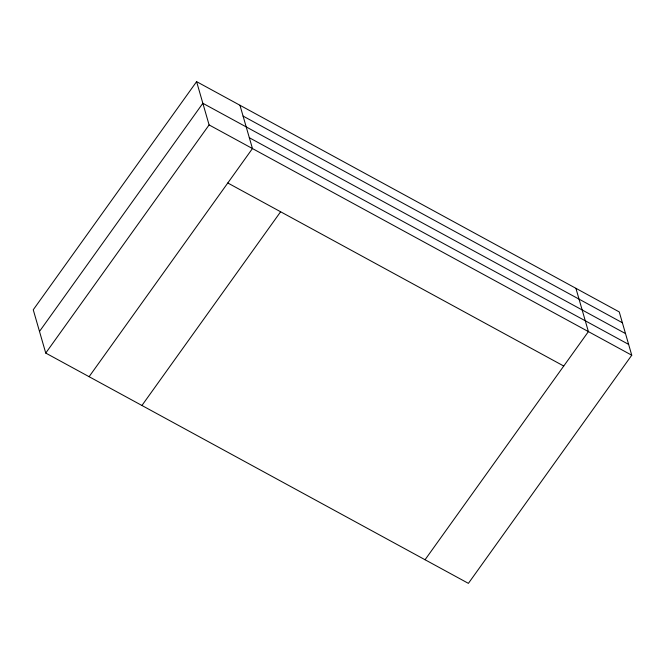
<?xml version="1.0" encoding="UTF-8"?>
<svg xmlns="http://www.w3.org/2000/svg" width="665" height="665" viewBox="0 0 665 665"><rect width="100%" height="100%" fill="white"/><g stroke="black" fill="none" stroke-linecap="round" stroke-linejoin="round"><path stroke-width="1" d="M196.599 81.637L33.25 309.782L45.744 353.073L468.401 583.363L631.75 355.218L619.256 311.927L196.599 81.637L209.101 124.929L631.75 355.218M39.501 331.428L202.85 103.283L625.499 333.572M45.744 353.073L209.101 124.929M89.093 376.698L252.451 148.544L239.949 105.253M141.928 405.484L280.622 211.769M425.051 559.747L588.4 331.602L575.907 288.302M243.074 116.076L622.382 322.749M249.325 137.722L628.625 344.395M227.787 182.983L563.745 366.033"/></g></svg>
